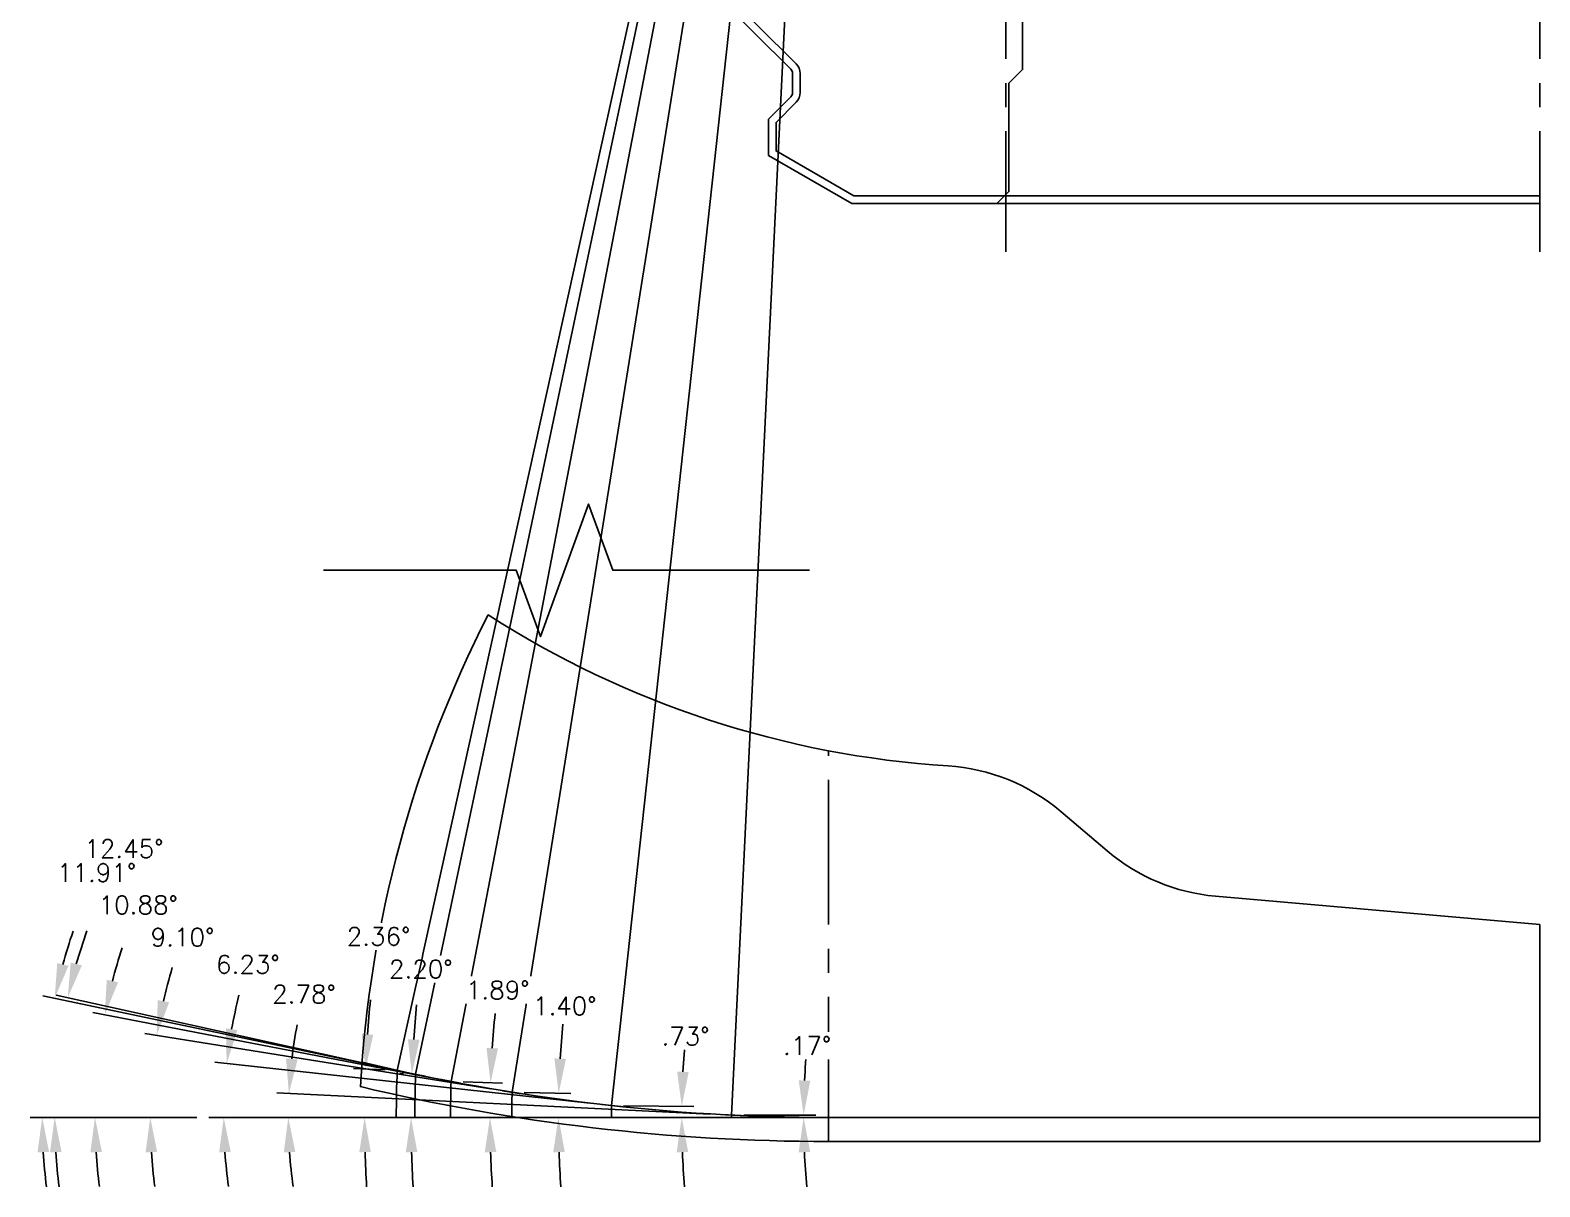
# Model space of a CAD drawing. Extents: x 34 to 150, y -20 to 22.
# Drawn here: x 124.81 to 132.64, y 5.12 to 11.12 of the extents above; entities that cross this region are included whole.
import ezdxf

# ---------------------------------------------------------------- set-up
doc = ezdxf.new("R2010")
doc.units = 0
doc.header["$MEASUREMENT"] = 0
doc.header["$PDMODE"] = 35
doc.linetypes.add('CENTER2', pattern=[1.125, 0.75, -0.125, 0.125, -0.125])
doc.layers.get('0').update_dxf_attribs({"linetype": 'CONTINUOUS'})
doc.layers.get('Defpoints').update_dxf_attribs({"color": 10, "linetype": 'CONTINUOUS'})
for name, color, linetype in [('CDG-37977R1', 7, 'CONTINUOUS'), ('CLine', 5, 'CENTER2'), ('Dims', 4, 'CONTINUOUS')]:
    doc.layers.add(name, color=color, linetype=linetype)
doc.styles.add('RomanS', font='romans')
doc.dimstyles.get("Standard").update_dxf_attribs({"dimtxt": 0.094, "dimasz": 0.18, "dimexe": 0.0625, "dimexo": 0.0625, "dimgap": 0.09, "dimtad": 0, "dimtih": 1, "dimtoh": 1, "dimdec": 4, "dimzin": 4, "dimdsep": 46, "dimtxsty": 'RomanS', "dimcen": 0.09, "dimazin": 1, "dimtfac": 1, "dimtdec": 4, "dimtofl": 0, "dimtmove": 0, "dimatfit": 1, "dimfxl": 1, "dimtfill": 1, "dimtolj": 1, "dimtzin": 0, "dimarcsym": 0})

# ---------------------------------------------------------------- blocks, each defined once
blk = doc.blocks.new('*D248')
at = {"layer": 'Defpoints', "color": 0, "transparency": 16777216}
for p in [(126.1467, 5.5195), (128.3951, 5.4929), (128.495, 5.4881), (125.7336, 5.4783), (128.9481, 5.4783)]:
    blk.add_point(p, dxfattribs=at)
at = {"layer": 'Dims', "color": 0, "lineweight": -2, "transparency": 16777216}
blk.add_line((128.3327, 5.4959), (126.0869, 5.6049), dxfattribs=at)
for start, end in [(169.13069, 173.17582), (184.04512, 188.09025)]:
    blk.add_arc((128.6964, 5.4783), 2.5501, start, end, dxfattribs=at)
at = {"layer": 'Dims', "color": 0, "transparency": 16777216}
for points in [[(126.1943, 5.7788), (126.1345, 5.7838), (126.1493, 5.6019)], [(126.1227, 5.2973), (126.1827, 5.2994), (126.1463, 5.4783)]]:
    blk.add_solid(points, dxfattribs=at)
at = {"layer": 'Dims', "color": 0, "transparency": 16777216, "insert": (126.2277, 6.1175), "char_height": 0.094, "attachment_point": 5, "style": 'RomanS', "bg_fill": 3, "box_fill_scale": 1.25, "bg_fill_color": 256, "bg_fill_true_color": 13158600, "bg_fill_transparency": 0}
blk.add_mtext('\\A1;2.78°', dxfattribs=at)
blk = doc.blocks.new('*D249')
at = {"layer": 'Defpoints', "color": 0, "transparency": 16777216}
for p in [(125.8132, 5.5715), (127.7724, 5.545), (127.8718, 5.5341), (125.7336, 5.4783), (128.9481, 5.4783)]:
    blk.add_point(p, dxfattribs=at)
at = {"layer": 'Dims', "color": 0, "lineweight": -2, "transparency": 16777216}
blk.add_line((127.7103, 5.5518), (125.7645, 5.7642), dxfattribs=at)
for start, end in [(165.74826, 169.75897), (184.01071, 188.02142)]:
    blk.add_arc((128.3834, 5.4783), 2.572, start, end, dxfattribs=at)
at = {"layer": 'Dims', "color": 0, "transparency": 16777216}
for points in [[(125.8821, 5.9312), (125.8228, 5.9398), (125.8267, 5.7574)], [(125.7878, 5.2973), (125.8477, 5.2994), (125.8115, 5.4783)]]:
    blk.add_solid(points, dxfattribs=at)
at = {"layer": 'Dims', "color": 0, "transparency": 16777216, "insert": (125.9369, 6.2717), "char_height": 0.094, "attachment_point": 5, "style": 'RomanS', "bg_fill": 3, "box_fill_scale": 1.25, "bg_fill_color": 256, "bg_fill_true_color": 13158600, "bg_fill_transparency": 0}
blk.add_mtext('\\A1;6.23°', dxfattribs=at)
blk = doc.blocks.new('*D250')
at = {"layer": 'Defpoints', "color": 0, "transparency": 16777216}
for p in [(125.434, 5.6208), (127.2574, 5.6168), (127.3561, 5.601), (125.7336, 5.4783), (128.9481, 5.4783)]:
    blk.add_point(p, dxfattribs=at)
at = {"layer": 'Dims', "color": 0, "lineweight": -2, "transparency": 16777216}
for p, q in [((127.1957, 5.6267), (125.4024, 5.914)), ((125.6711, 5.4783), (125.3677, 5.4783))]:
    blk.add_line(p, q, dxfattribs=at)
for start, end in [(163.23407, 167.0659), (183.83182, 187.66364)]:
    blk.add_arc((128.1222, 5.4783), 2.692, start, end, dxfattribs=at)
at = {"layer": 'Dims', "color": 0, "transparency": 16777216}
for points in [[(125.528, 6.0751), (125.4691, 6.0866), (125.4641, 5.9041)], [(125.4063, 5.2974), (125.4662, 5.2994), (125.4302, 5.4783)]]:
    blk.add_solid(points, dxfattribs=at)
at = {"layer": 'Dims', "color": 0, "transparency": 16777216, "insert": (125.5976, 6.4126), "char_height": 0.094, "attachment_point": 5, "style": 'RomanS', "bg_fill": 3, "box_fill_scale": 1.25, "bg_fill_color": 256, "bg_fill_true_color": 13158600, "bg_fill_transparency": 0}
blk.add_mtext('\\A1;9.10°', dxfattribs=at)
blk = doc.blocks.new('*D251')
at = {"layer": 'Defpoints', "color": 0, "transparency": 16777216}
for p in [(125.1497, 5.6564), (126.9414, 5.674), (127.0396, 5.6552), (125.7336, 5.4783), (128.9481, 5.4783)]:
    blk.add_point(p, dxfattribs=at)
at = {"layer": 'Dims', "color": 0, "lineweight": -2, "transparency": 16777216}
for p, q in [((126.8801, 5.6858), (125.1332, 6.0215)), ((125.6711, 5.4783), (125.0815, 5.4783))]:
    blk.add_line(p, q, dxfattribs=at)
for start, end in [(161.79957, 165.46203), (183.66246, 187.32491)]:
    blk.add_arc((127.9604, 5.4783), 2.8164, start, end, dxfattribs=at)
at = {"layer": 'Dims', "color": 0, "transparency": 16777216}
for points in [[(125.2635, 6.1787), (125.2049, 6.1919), (125.1946, 6.0097)], [(125.1198, 5.2974), (125.1798, 5.2993), (125.144, 5.4783)]]:
    blk.add_solid(points, dxfattribs=at)
at = {"layer": 'Dims', "color": 0, "transparency": 16777216, "insert": (125.3684, 6.5799), "char_height": 0.094, "attachment_point": 5, "style": 'RomanS', "bg_fill": 3, "box_fill_scale": 1.25, "bg_fill_color": 256, "bg_fill_true_color": 13158600, "bg_fill_transparency": 0}
blk.add_mtext('\\A1;10.88°', dxfattribs=at)
blk = doc.blocks.new('*D252')
at = {"layer": 'Defpoints', "color": 0, "transparency": 16777216}
for p in [(124.8776, 5.6857), (126.7575, 5.712), (126.8554, 5.6914), (125.7336, 5.4783), (128.9481, 5.4783)]:
    blk.add_point(p, dxfattribs=at)
at = {"layer": 'Dims', "color": 0, "lineweight": -2, "transparency": 16777216}
for p, q in [((126.6964, 5.7249), (124.8737, 6.1094)), ((125.6711, 5.4783), (124.8079, 5.4783))]:
    blk.add_line(p, q, dxfattribs=at)
for start, end in [(161.19997, 164.64371), (183.44374, 186.88748)]:
    blk.add_arc((127.8656, 5.4783), 2.9952, start, end, dxfattribs=at)
at = {"layer": 'Dims', "color": 0, "transparency": 16777216}
for points in [[(125.0065, 6.2644), (124.9482, 6.2785), (124.9349, 6.0965)], [(124.8458, 5.2975), (124.9058, 5.2993), (124.8704, 5.4783)]]:
    blk.add_solid(points, dxfattribs=at)
at = {"layer": 'Dims', "color": 0, "transparency": 16777216, "insert": (125.1525, 6.7473), "char_height": 0.094, "attachment_point": 5, "style": 'RomanS', "bg_fill": 3, "box_fill_scale": 1.25, "bg_fill_color": 256, "bg_fill_true_color": 13158600, "bg_fill_transparency": 0}
blk.add_mtext('\\A1;11.91°', dxfattribs=at)
blk = doc.blocks.new('*D253')
at = {"layer": 'Defpoints', "color": 0, "transparency": 16777216}
for p in [(128.445, 5.4905), (128.8183, 5.482), (128.445, 5.4783), (132.6356, 5.4783)]:
    blk.add_point(p, dxfattribs=at)
at = {"layer": 'Dims', "color": 0, "lineweight": -2, "transparency": 16777216}
for p, q in [((128.5075, 5.4903), (128.8808, 5.4892)), ((128.5075, 5.4783), (128.8808, 5.4783))]:
    blk.add_line(p, q, dxfattribs=at)
for start, end in [(174.42923, 177.1312), (182.70197, 185.40394)]:
    blk.add_arc((132.6356, 5.4783), 3.8173, start, end, dxfattribs=at)
at = {"layer": 'Dims', "color": 0, "transparency": 16777216}
for points in [[(128.853, 5.6685), (128.7931, 5.6701), (128.8183, 5.4894)], [(128.7925, 5.2976), (128.8525, 5.299), (128.8183, 5.4783)]]:
    blk.add_solid(points, dxfattribs=at)
at = {"layer": 'Dims', "color": 0, "transparency": 16777216, "insert": (128.8364, 5.8501), "char_height": 0.094, "attachment_point": 5, "style": 'RomanS', "bg_fill": 3, "box_fill_scale": 1.25, "bg_fill_color": 256, "bg_fill_true_color": 13158600, "bg_fill_transparency": 0}
blk.add_mtext('\\A1;.17°', dxfattribs=at)
blk = doc.blocks.new('*D254')
at = {"layer": 'Defpoints', "color": 0, "transparency": 16777216}
for p in [(127.8221, 5.5396), (128.1862, 5.4972), (127.8217, 5.4783), (132.6356, 5.4783)]:
    blk.add_point(p, dxfattribs=at)
at = {"layer": 'Dims', "color": 0, "lineweight": -2, "transparency": 16777216}
for p, q in [((127.8846, 5.5388), (128.249, 5.5341)), ((127.8842, 5.4783), (128.2487, 5.4783))]:
    blk.add_line(p, q, dxfattribs=at)
for start, end in [(174.63452, 176.95257), (182.31806, 184.63611)]:
    blk.add_arc((132.6356, 5.4783), 4.4494, start, end, dxfattribs=at)
at = {"layer": 'Dims', "color": 0, "transparency": 16777216}
for points in [[(128.2224, 5.7138), (128.1625, 5.7158), (128.1865, 5.5349)], [(128.1598, 5.2977), (128.2198, 5.2989), (128.1862, 5.4783)]]:
    blk.add_solid(points, dxfattribs=at)
at = {"layer": 'Dims', "color": 0, "transparency": 16777216, "insert": (128.2061, 5.8993), "char_height": 0.094, "attachment_point": 5, "style": 'RomanS', "bg_fill": 3, "box_fill_scale": 1.25, "bg_fill_color": 256, "bg_fill_true_color": 13158600, "bg_fill_transparency": 0}
blk.add_mtext('\\A1;.73°', dxfattribs=at)
blk = doc.blocks.new('*D255')
at = {"layer": 'Defpoints', "color": 0, "transparency": 16777216}
for p in [(127.3068, 5.6089), (127.5471, 5.5199), (127.3052, 5.4783), (132.6356, 5.4783)]:
    blk.add_point(p, dxfattribs=at)
at = {"layer": 'Dims', "color": 0, "lineweight": -2, "transparency": 16777216}
for p, q in [((127.3692, 5.6074), (127.6109, 5.6015)), ((127.3677, 5.4783), (127.6094, 5.4783))]:
    blk.add_line(p, q, dxfattribs=at)
for start, end in [(174.54191, 176.56873), (182.02682, 184.05364)]:
    blk.add_arc((132.6356, 5.4783), 5.0886, start, end, dxfattribs=at)
at = {"layer": 'Dims', "color": 0, "transparency": 16777216}
for points in [[(127.586, 5.7816), (127.5261, 5.7841), (127.5484, 5.603)], [(127.5201, 5.2978), (127.5801, 5.2988), (127.5469, 5.4783)]]:
    blk.add_solid(points, dxfattribs=at)
at = {"layer": 'Dims', "color": 0, "transparency": 16777216, "insert": (127.5798, 6.0562), "char_height": 0.094, "attachment_point": 5, "style": 'RomanS', "bg_fill": 3, "box_fill_scale": 1.25, "bg_fill_color": 256, "bg_fill_true_color": 13158600, "bg_fill_transparency": 0}
blk.add_mtext('\\A1;1.40°', dxfattribs=at)
blk = doc.blocks.new('*D256')
at = {"layer": 'Defpoints', "color": 0, "transparency": 16777216}
for p in [(126.9905, 5.6646), (127.1922, 5.5381), (126.9875, 5.4783), (132.6356, 5.4783)]:
    blk.add_point(p, dxfattribs=at)
at = {"layer": 'Dims', "color": 0, "lineweight": -2, "transparency": 16777216}
for p, q in [((127.053, 5.6626), (127.2573, 5.6558)), ((127.05, 5.4783), (127.2544, 5.4783))]:
    blk.add_line(p, q, dxfattribs=at)
for start, end in [(174.3201, 176.21473), (181.89463, 183.78926)]:
    blk.add_arc((132.6356, 5.4783), 5.4436, start, end, dxfattribs=at)
at = {"layer": 'Dims', "color": 0, "transparency": 16777216}
for points in [[(127.2338, 5.8362), (127.1738, 5.8391), (127.1949, 5.6579)], [(127.1649, 5.2978), (127.2249, 5.2988), (127.1919, 5.4783)]]:
    blk.add_solid(points, dxfattribs=at)
at = {"layer": 'Dims', "color": 0, "transparency": 16777216, "insert": (127.2321, 6.1385), "char_height": 0.094, "attachment_point": 5, "style": 'RomanS', "bg_fill": 3, "box_fill_scale": 1.25, "bg_fill_color": 256, "bg_fill_true_color": 13158600, "bg_fill_transparency": 0}
blk.add_mtext('\\A1;1.89°', dxfattribs=at)
blk = doc.blocks.new('*D257')
at = {"layer": 'Defpoints', "color": 0, "transparency": 16777216}
for p in [(126.8065, 5.7017), (126.783, 5.553), (126.8022, 5.4783), (132.6356, 5.4783)]:
    blk.add_point(p, dxfattribs=at)
at = {"layer": 'Dims', "color": 0, "lineweight": -2, "transparency": 16777216}
for p, q in [((126.744, 5.7041), (126.7244, 5.7049)), ((126.7397, 5.4783), (126.72, 5.4783))]:
    blk.add_line(p, q, dxfattribs=at)
for start, end in [(174.28062, 176.04273), (181.76211, 183.52422)]:
    blk.add_arc((132.6356, 5.4783), 5.853, start, end, dxfattribs=at)
at = {"layer": 'Dims', "color": 0, "transparency": 16777216}
for points in [[(126.8265, 5.8806), (126.7665, 5.8838), (126.7868, 5.7025)], [(126.7553, 5.2978), (126.8153, 5.2988), (126.7825, 5.4783)]]:
    blk.add_solid(points, dxfattribs=at)
at = {"layer": 'Dims', "color": 0, "transparency": 16777216, "insert": (126.8333, 6.2472), "char_height": 0.094, "attachment_point": 5, "style": 'RomanS', "bg_fill": 3, "box_fill_scale": 1.25, "bg_fill_color": 256, "bg_fill_true_color": 13158600, "bg_fill_transparency": 0}
blk.add_mtext('\\A1;2.20°', dxfattribs=at)
blk = doc.blocks.new('*D340')
at = {"layer": 'Defpoints', "color": 0, "transparency": 16777216}
for p in [(126.6624, 5.7331), (124.9425, 5.6868), (126.76, 5.7115), (125.7336, 5.4783), (128.9481, 5.4783)]:
    blk.add_point(p, dxfattribs=at)
at = {"layer": 'Dims', "color": 0, "lineweight": -2, "transparency": 16777216}
for p, q in [((126.6013, 5.7465), (124.9417, 6.113)), ((125.6711, 5.4783), (124.8724, 5.4783))]:
    blk.add_line(p, q, dxfattribs=at)
for start, end in [(160.38946, 163.96929), (183.57983, 187.15966)]:
    blk.add_arc((127.8163, 5.4783), 2.8814, start, end, dxfattribs=at)
at = {"layer": 'Dims', "color": 0, "transparency": 16777216}
for points in [[(125.076, 6.2666), (125.0179, 6.2814), (125.0027, 6.0995)], [(124.9106, 5.2974), (124.9705, 5.2993), (124.9349, 5.4783)]]:
    blk.add_solid(points, dxfattribs=at)
at = {"layer": 'Dims', "color": 0, "transparency": 16777216, "insert": (125.2942, 6.8716), "char_height": 0.094, "attachment_point": 5, "style": 'RomanS', "bg_fill": 3, "box_fill_scale": 1.25, "bg_fill_color": 256, "bg_fill_true_color": 13158600, "bg_fill_transparency": 0}
blk.add_mtext('\\A1;12.45°', dxfattribs=at)
blk = doc.blocks.new('*D341')
at = {"layer": 'Defpoints', "color": 0, "transparency": 16777216}
for p in [(126.7112, 5.7223), (126.5422, 5.5619), (126.7062, 5.4783), (132.6356, 5.4783)]:
    blk.add_point(p, dxfattribs=at)
at = {"layer": 'Dims', "color": 0, "lineweight": -2, "transparency": 16777216}
for p, q in [((126.6487, 5.7249), (126.4844, 5.7316)), ((126.6437, 5.4783), (126.4792, 5.4783))]:
    blk.add_line(p, q, dxfattribs=at)
for start, end in [(174.25659, 175.94904), (181.69245, 183.3849)]:
    blk.add_arc((132.6356, 5.4783), 6.0939, start, end, dxfattribs=at)
at = {"layer": 'Dims', "color": 0, "transparency": 16777216}
for points in [[(126.5868, 5.9071), (126.5269, 5.9104), (126.5468, 5.7291)], [(126.5143, 5.2979), (126.5743, 5.2987), (126.5417, 5.4783)]]:
    blk.add_solid(points, dxfattribs=at)
at = {"layer": 'Dims', "color": 0, "transparency": 16777216, "insert": (126.6143, 6.4167), "char_height": 0.094, "attachment_point": 5, "style": 'RomanS', "bg_fill": 3, "box_fill_scale": 1.25, "bg_fill_color": 256, "bg_fill_true_color": 13158600, "bg_fill_transparency": 0}
blk.add_mtext('\\A1;2.36°', dxfattribs=at)

msp = doc.modelspace()

# ---------------------------------------------------------------- linework, layer by layer
at = {"color": 0}
msp.add_line((128.94806, 5.47827), (125.73364, 5.47827), dxfattribs=at)
at = {"linetype": 'Continuous', "flags": 128}
msp.add_lwpolyline([(126.32838, 8.3152), (127.32838, 8.3152), (127.45338, 7.97176), (127.70338, 8.65863), (127.82838, 8.3152), (128.84924, 8.3152)], dxfattribs=at)
at = {"color": 0, "flags": 128}
msp.add_lwpolyline([(129.56731, 7.30091, -0.1275233), (127.18299, 8.0841, 0.1045794), (126.52022, 5.63782, 0.0583998), (128.94806, 5.35327), (132.63556, 5.35327), (132.63556, 6.47827), (130.95316, 6.62547, -0.1555479), (130.39265, 6.85973), (130.15132, 7.06487, 0.1615894)], format="xyb", close=True, dxfattribs=at)
at = {"layer": 'CDG-37977R1', "color": 7, "linetype": 'Continuous', "flags": 128}
for points in [[(132.63556, 10.21665), (129.06857, 10.21665), (128.63556, 10.46665), (128.63556, 10.65415), (128.75141, 10.77, 0.1989124), (128.76056, 10.7921), (128.76056, 10.89114, 0.199913), (128.75132, 10.91332), (126.51056, 13.1369), (126.51056, 16.15415), (126.69806, 17.15415, -0.0211291), (126.89882, 18.029, -0.4124498), (129.49805, 19.51925), (132.63556, 18.67855)], [(132.63556, 10.25665), (129.07929, 10.25665), (128.67556, 10.48975), (128.67556, 10.63759), (128.77969, 10.74172, 0.1989124), (128.80056, 10.7921), (128.80056, 10.89114, 0.199913), (128.7795, 10.94172), (126.55056, 13.15356), (126.55056, 16.15044), (126.73738, 17.14682, -0.0003959), (126.74045, 17.1633, -0.0003959)], [(129.82056, 10.21665), (129.88306, 10.27915), (129.88306, 10.84165), (129.95321, 10.9118), (129.95321, 11.74275), (129.85431, 11.84165), (129.85431, 12.1854, -0.4142136), (129.88556, 12.21665), (130.57306, 12.21665), (130.63556, 12.27915), (130.63556, 14.59165, -0.4142136), (131.13556, 15.09165), (132.63556, 15.09165)]]:
    msp.add_lwpolyline(points, format="xyb", dxfattribs=at)
at = {"layer": 'CLine'}
for p, q in [((129.86666, 19.59165), (129.86666, 9.96665)), ((132.63556, 19.59165), (132.63556, 9.96665)), ((128.94806, 5.35327), (128.94806, 7.37945))]:
    msp.add_line(p, q, dxfattribs=at)
at = {"layer": 'CLine', "color": 1, "linetype": 'Continuous', "flags": 128}
msp.add_lwpolyline([(132.63556, 5.47827), (128.94806, 5.47827, -0.0589088), (126.52865, 5.76432)], format="xyb", dxfattribs=at)
at = {"layer": 'Dims'}
for p, q in [((126.80647, 5.70171), (128.94806, 15.85327)), ((126.99055, 5.66462), (128.94806, 15.85327)), ((127.30676, 5.60892), (128.94806, 15.85327)), ((127.82211, 5.53955), (128.94806, 15.85327)), ((128.44503, 5.49048), (128.94806, 15.85327)), ((126.85539, 5.69139), (126.75754, 5.71203)), ((127.03965, 5.65518), (126.94145, 5.67405)), ((127.35613, 5.60101), (127.25739, 5.61683)), ((127.87181, 5.53413), (127.7724, 5.54498)), ((128.49497, 5.48805), (128.39509, 5.4929))]:
    msp.add_line(p, q, dxfattribs=at)
for radius, start in [(5.83337, 177.804838), (5.64809, 178.109362), (5.3304, 178.595549), (4.81384, 179.270629), (4.19055, 179.833169)]:
    msp.add_arc((132.63556, 5.47827), radius, start, 180, dxfattribs=at)

# ---------------------------------------------------------------- next in the draw order: dimensions: what is measured, and where the dimension line sits
dim = msp.add_angular_dim_2l(base=(126.14665, 5.5195), line1=((128.94806, 5.47827), (125.73364, 5.47827)), line2=((128.49497, 5.48805), (128.39509, 5.4929)), dimstyle='Standard', dxfattribs=at)
dim.commit()
dim.dimension.update_dxf_attribs({"geometry": '*D248', "text_midpoint": (126.22774, 6.11752), "dimtype": 162})

# ---------------------------------------------------------------- next in the draw order: dimensions: what is measured, and where the dimension line sits
dim = msp.add_angular_dim_2l(base=(125.81316, 5.57148), line1=((128.94806, 5.47827), (125.73364, 5.47827)), line2=((127.87181, 5.53413), (127.7724, 5.54498)), dimstyle='Standard', dxfattribs=at)
dim.commit()
dim.dimension.update_dxf_attribs({"geometry": '*D249', "text_midpoint": (125.9369, 6.27166), "dimtype": 162})

# ---------------------------------------------------------------- next in the draw order: dimensions: what is measured, and where the dimension line sits
dim = msp.add_angular_dim_2l(base=(125.43401, 5.62076), line1=((128.94806, 5.47827), (125.73364, 5.47827)), line2=((127.35613, 5.60101), (127.25739, 5.61683)), dimstyle='Standard', dxfattribs=at)
dim.commit()
dim.dimension.update_dxf_attribs({"geometry": '*D250', "text_midpoint": (125.59758, 6.41259), "dimtype": 162})

# ---------------------------------------------------------------- next in the draw order: dimensions: what is measured, and where the dimension line sits
dim = msp.add_angular_dim_2l(base=(125.14966, 5.65635), line1=((128.94806, 5.47827), (125.73364, 5.47827)), line2=((127.03965, 5.65518), (126.94145, 5.67405)), dimstyle='Standard', dxfattribs=at)
dim.commit()
dim.dimension.update_dxf_attribs({"geometry": '*D251', "text_midpoint": (125.36843, 6.57995), "dimtype": 162})

# ---------------------------------------------------------------- next in the draw order: dimensions: what is measured, and where the dimension line sits
dim = msp.add_angular_dim_2l(base=(124.87757, 5.68569), line1=((128.94806, 5.47827), (125.73364, 5.47827)), line2=((126.85539, 5.69139), (126.75754, 5.71203)), dimstyle='Standard', dxfattribs=at)
dim.commit()
dim.dimension.update_dxf_attribs({"geometry": '*D252', "text_midpoint": (125.1525, 6.7473), "dimtype": 162})

# ---------------------------------------------------------------- next in the draw order: dimensions: what is measured, and where the dimension line sits
dim = msp.add_angular_dim_3p(base=(128.81827, 5.48198), center=(132.63556, 5.47827), p1=(128.44503, 5.49048), p2=(128.44501, 5.47827), dimstyle='Standard', dxfattribs=at)
dim.commit()
dim.dimension.update_dxf_attribs({"geometry": '*D253', "text_midpoint": (128.83643, 5.85013), "dimtype": 165})

# ---------------------------------------------------------------- next in the draw order: dimensions: what is measured, and where the dimension line sits
dim = msp.add_angular_dim_3p(base=(128.18621, 5.49715), center=(132.63556, 5.47827), p1=(127.82211, 5.53955), p2=(127.82172, 5.47827), dimstyle='Standard', dxfattribs=at)
dim.commit()
dim.dimension.update_dxf_attribs({"geometry": '*D254', "text_midpoint": (128.20613, 5.89933), "dimtype": 165})

# ---------------------------------------------------------------- next in the draw order: dimensions: what is measured, and where the dimension line sits
dim = msp.add_angular_dim_3p(base=(127.54708, 5.51985), center=(132.63556, 5.47827), p1=(127.30676, 5.60892), p2=(127.30516, 5.47827), dimstyle='Standard', dxfattribs=at)
dim.commit()
dim.dimension.update_dxf_attribs({"geometry": '*D255', "text_midpoint": (127.57983, 6.05618), "dimtype": 165})

# ---------------------------------------------------------------- next in the draw order: dimensions: what is measured, and where the dimension line sits
dim = msp.add_angular_dim_3p(base=(127.19224, 5.53815), center=(132.63556, 5.47827), p1=(126.99055, 5.66462), p2=(126.98747, 5.47827), dimstyle='Standard', dxfattribs=at)
dim.commit()
dim.dimension.update_dxf_attribs({"geometry": '*D256', "text_midpoint": (127.2321, 6.13853), "dimtype": 165})

# ---------------------------------------------------------------- next in the draw order: dimensions: what is measured, and where the dimension line sits
dim = msp.add_angular_dim_3p(base=(126.78303, 5.55302), center=(132.63556, 5.47827), p1=(126.80647, 5.70171), p2=(126.80219, 5.47827), dimstyle='Standard', dxfattribs=at)
dim.commit()
dim.dimension.update_dxf_attribs({"geometry": '*D257', "text_midpoint": (126.83328, 6.24724), "dimtype": 165})

# ---------------------------------------------------------------- next in the draw order: linework, layer by layer
for p, q in [((126.71118, 5.72228), (128.94806, 15.85327)), ((126.66236, 5.73306), (126.76001, 5.7115))]:
    msp.add_line(p, q, dxfattribs=at)
msp.add_arc((132.63556, 5.47827), 5.9294, 177.641488, 180, dxfattribs=at)

# ---------------------------------------------------------------- next in the draw order: dimensions: what is measured, and where the dimension line sits
dim = msp.add_angular_dim_2l(base=(124.94247, 5.68681), line1=((128.94806, 5.47827), (125.73364, 5.47827)), line2=((126.66236, 5.73306), (126.76001, 5.7115)), dimstyle='Standard', dxfattribs=at)
dim.commit()
dim.dimension.update_dxf_attribs({"geometry": '*D340', "text_midpoint": (125.29417, 6.87156), "dimtype": 162})

# ---------------------------------------------------------------- next in the draw order: dimensions: what is measured, and where the dimension line sits
dim = msp.add_angular_dim_3p(base=(126.54223, 5.56189), center=(132.63556, 5.47827), p1=(126.71118, 5.72228), p2=(126.70616, 5.47827), dimstyle='Standard', dxfattribs=at)
dim.commit()
dim.dimension.update_dxf_attribs({"geometry": '*D341', "text_midpoint": (126.61434, 6.41665), "dimtype": 165})

doc.saveas('drawing.dxf')
